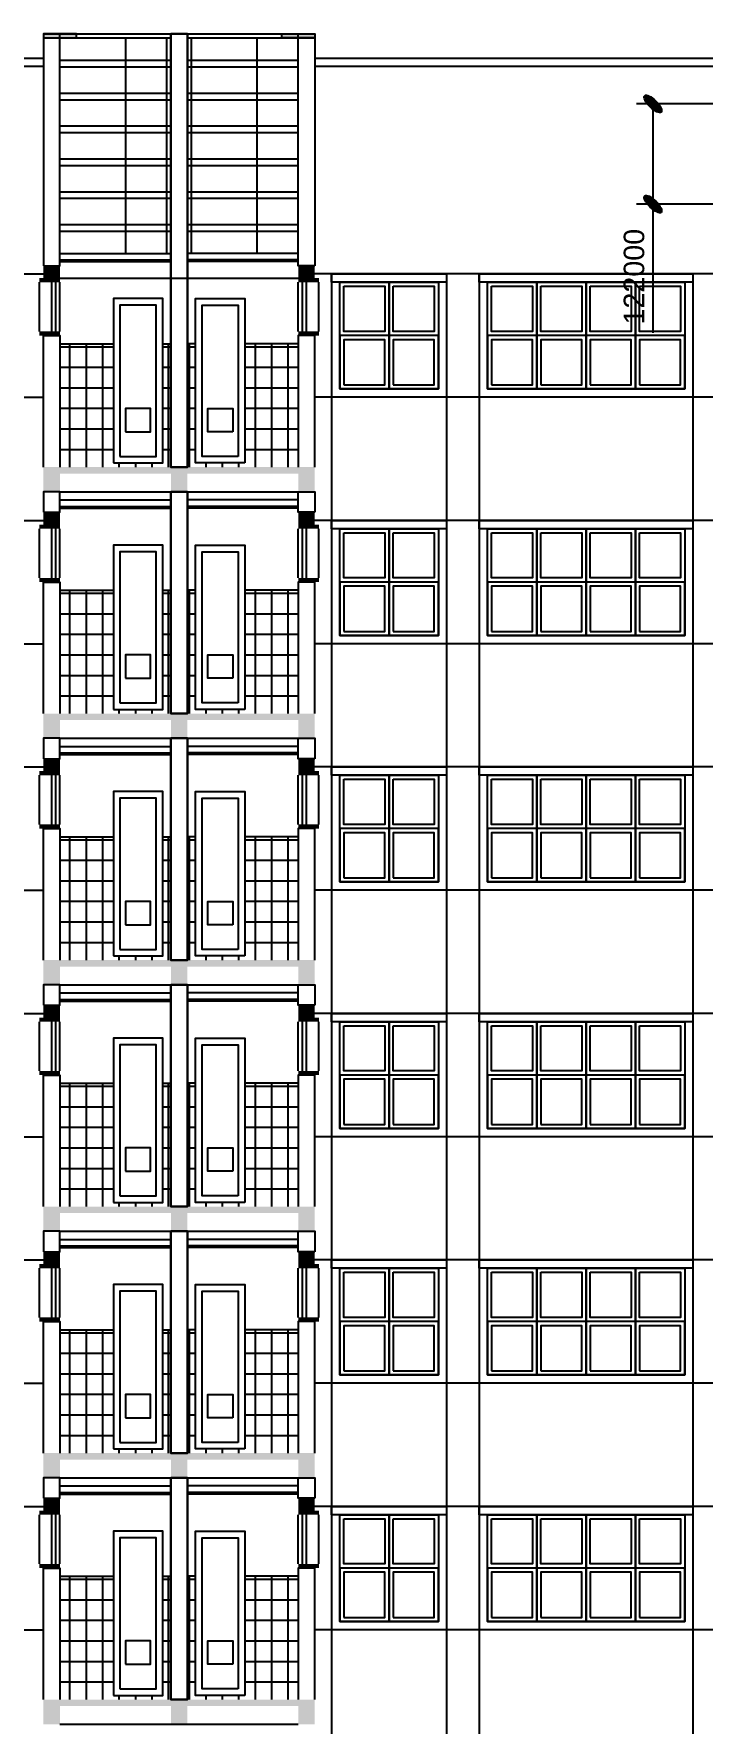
# Model space of a CAD drawing. Extents: x -110475 to -26375, y -22185 to 37215.
# Drawn here: x -62730 to -54588, y 5716 to 26289 of the extents above; entities that cross this region are included whole.
import ezdxf

# ---------------------------------------------------------------- set-up
doc = ezdxf.new("R2010")
doc.units = 0
doc.header["$LTSCALE"] = 800
doc.header["$MEASUREMENT"] = 0
doc.header["$PDMODE"] = 2
doc.layers.get('0').update_dxf_attribs({"linetype": 'CONTINUOUS'})
doc.layers.get('DEFPOINTS').update_dxf_attribs({"linetype": 'CONTINUOUS'})
for name, color, linetype in [('BAO', 3, 'CONTINUOUS'), ('CUA', 4, 'CONTINUOUS'), ('DIM', 6, 'CONTINUOUS'), ('HATCH', 6, 'CONTINUOUS'), ('mc1', 5, 'CONTINUOUS'), ('MDUNG', 3, 'CONTINUOUS'), ('TBI', 3, 'CONTINUOUS')]:
    doc.layers.add(name, color=color, linetype=linetype)
doc.styles.add('VNI-HELVE', font='VHELVEN.TTF')
doc.dimstyles.new('DIM100S', dxfattribs={"dimtxt": 250, "dimasz": 150, "dimexe": 200, "dimexo": 0, "dimgap": 100, "dimtad": 1, "dimdec": 0, "dimlfac": 100, "dimrnd": 50, "dimzin": 0, "dimdsep": 46, "dimtxsty": 'VNI-HELVE', "dimblk1": 'ARCHTICK', "dimblk2": 'ARCHTICK', "dimsah": 1, "dimcen": 0, "dimclrd": 6, "dimclre": 6, "dimclrt": 6, "dimadec": 0, "dimazin": 0, "dimtfac": 1, "dimtdec": 0, "dimtofl": 0, "dimtmove": 0, "dimatfit": 3, "dimldrblk": 'ARCHTICK', "dimfxl": 0, "dimtolj": 1, "dimtzin": 0, "dimarcsym": 0})

# ---------------------------------------------------------------- blocks, each defined once
blk = doc.blocks.new('fdwc')
at = {"layer": 'mc1', "color": 4, "linetype": 'ByBlock'}
for points in [[(-600, 0), (0, 0), (0, 2000), (-600, 2000)], [(-520, 80), (-80, 80), (-80, 1920), (-520, 1920)], [(-452, 380), (-148, 380), (-148, 663), (-452, 663)]]:
    blk.add_lwpolyline(points, close=True, dxfattribs=at)
blk = doc.blocks.new('_ArchTick')
h = blk.add_hatch(color=256)
edge = h.paths.add_edge_path()
edge.add_ellipse((0, 0), major_axis=(0.5, 0.5), ratio=0.348148, start_angle=0, end_angle=360)
blk.add_ellipse((0, 0), major_axis=(0.5, 0.5), ratio=0.348148)
blk = doc.blocks.new('*D32')
at = {"layer": 'DEFPOINTS', "color": 0, "linetype": 'Continuous'}
for p in [(-54263, 25436), (-55199, 24216), (-54263, 24216)]:
    blk.add_point(p, dxfattribs=at)
at = {"layer": 'DIM', "color": 6, "linetype": 'Continuous', "lineweight": -2}
for p, q in [((-54263, 25436), (-55399, 25436)), ((-55199, 25436), (-55199, 24216)), ((-54263, 24216), (-55399, 24216)), ((-55199, 24216), (-55199, 22651))]:
    blk.add_line(p, q, dxfattribs=at)
at = {"layer": 'DIM', "color": 6, "linetype": 'Continuous', "lineweight": -2, "xscale": 200, "yscale": 200, "zscale": 200}
for p, rotation in [((-55199, 25436), 90), ((-55199, 24216), 270)]:
    blk.add_blockref('_ArchTick', p, dxfattribs=dict(at, rotation=rotation))
at = {"layer": 'DIM', "color": 6, "linetype": 'Continuous', "insert": (-55428, 23333), "char_height": 250, "attachment_point": 5, "rotation": 90, "style": 'VNI-HELVE'}
blk.add_mtext('\\A1;122000', dxfattribs=at)

msp = doc.modelspace()

# ---------------------------------------------------------------- hatches: boundary and pattern name
at = {"layer": 'HATCH'}
h = msp.add_hatch(dxfattribs=at)
h.set_pattern_fill('_USER', color=6, scale=250, style=0, pattern_type=0)
h.set_pattern_definition([(0, (98709.05, 28230.74), (0, 250), [])])
h.paths.add_polyline_path([(-61762.808, 22516.307), (-62412.808, 22516.307), (-62412.808, 21016.307), (-61062.808, 21016.307), (-61062.808, 22516.307), (-61162.808, 22516.307), (-61162.808, 21066.307), (-61762.808, 21066.307)])
h = msp.add_hatch(dxfattribs=at)
h.set_pattern_fill('_USER', color=6, scale=200, angle=90, style=0, pattern_type=0)
h.set_pattern_definition([(90, (98709.05, 28230.74), (-200, 1e-14), [])])
h.paths.add_polyline_path([(-61762.808, 22516.307), (-62412.808, 22516.307), (-62412.808, 21016.307), (-61062.808, 21016.307), (-61062.808, 22516.307), (-61162.808, 22516.307), (-61162.808, 21066.307), (-61762.808, 21066.307)])
h = msp.add_hatch(dxfattribs=at)
h.set_pattern_fill('_USER', color=6, scale=250, style=0, pattern_type=0)
h.set_pattern_definition([(180, (-220634.67, 28230.74), (0, 250), [])])
h.paths.add_polyline_path([(-60162.808, 22516.307), (-59512.808, 22516.307), (-59512.808, 21016.307), (-60862.808, 21016.307), (-60862.808, 22516.307), (-60762.808, 22516.307), (-60762.808, 21066.307), (-60162.808, 21066.307)])
h = msp.add_hatch(dxfattribs=at)
h.set_pattern_fill('_USER', color=6, scale=200, angle=90, style=0, pattern_type=0)
h.set_pattern_definition([(90, (-220634.67, 28230.74), (200, 1e-14), [])])
h.paths.add_polyline_path([(-60162.808, 22516.307), (-59512.808, 22516.307), (-59512.808, 21016.307), (-60862.808, 21016.307), (-60862.808, 22516.307), (-60762.808, 22516.307), (-60762.808, 21066.307), (-60162.808, 21066.307)])
h = msp.add_hatch(dxfattribs=at)
h.set_pattern_fill('_USER', color=6, scale=250, style=0, pattern_type=0)
h.set_pattern_definition([(0, (98709.05, 25230.74), (0, 250), [])])
h.paths.add_polyline_path([(-61762.808, 19516.307), (-62412.808, 19516.307), (-62412.808, 18016.307), (-61062.808, 18016.307), (-61062.808, 19516.307), (-61162.808, 19516.307), (-61162.808, 18066.307), (-61762.808, 18066.307)])
h = msp.add_hatch(dxfattribs=at)
h.set_pattern_fill('_USER', color=6, scale=200, angle=90, style=0, pattern_type=0)
h.set_pattern_definition([(90, (98709.05, 25230.74), (-200, 1e-14), [])])
h.paths.add_polyline_path([(-61762.808, 19516.307), (-62412.808, 19516.307), (-62412.808, 18016.307), (-61062.808, 18016.307), (-61062.808, 19516.307), (-61162.808, 19516.307), (-61162.808, 18066.307), (-61762.808, 18066.307)])
h = msp.add_hatch(dxfattribs=at)
h.set_pattern_fill('_USER', color=6, scale=250, style=0, pattern_type=0)
h.set_pattern_definition([(180, (-220634.67, 25230.74), (0, 250), [])])
h.paths.add_polyline_path([(-60162.808, 19516.307), (-59512.808, 19516.307), (-59512.808, 18016.307), (-60862.808, 18016.307), (-60862.808, 19516.307), (-60762.808, 19516.307), (-60762.808, 18066.307), (-60162.808, 18066.307)])
h = msp.add_hatch(dxfattribs=at)
h.set_pattern_fill('_USER', color=6, scale=200, angle=90, style=0, pattern_type=0)
h.set_pattern_definition([(90, (-220634.67, 25230.74), (200, 1e-14), [])])
h.paths.add_polyline_path([(-60162.808, 19516.307), (-59512.808, 19516.307), (-59512.808, 18016.307), (-60862.808, 18016.307), (-60862.808, 19516.307), (-60762.808, 19516.307), (-60762.808, 18066.307), (-60162.808, 18066.307)])
h = msp.add_hatch(dxfattribs=at)
h.set_pattern_fill('_USER', color=6, scale=250, style=0, pattern_type=0)
h.set_pattern_definition([(0, (98709.05, 22230.74), (0, 250), [])])
h.paths.add_polyline_path([(-61762.808, 16516.307), (-62412.808, 16516.307), (-62412.808, 15016.307), (-61062.808, 15016.307), (-61062.808, 16516.307), (-61162.808, 16516.307), (-61162.808, 15066.307), (-61762.808, 15066.307)])
h = msp.add_hatch(dxfattribs=at)
h.set_pattern_fill('_USER', color=6, scale=200, angle=90, style=0, pattern_type=0)
h.set_pattern_definition([(90, (98709.05, 22230.74), (-200, 1e-14), [])])
h.paths.add_polyline_path([(-61762.808, 16516.307), (-62412.808, 16516.307), (-62412.808, 15016.307), (-61062.808, 15016.307), (-61062.808, 16516.307), (-61162.808, 16516.307), (-61162.808, 15066.307), (-61762.808, 15066.307)])
h = msp.add_hatch(dxfattribs=at)
h.set_pattern_fill('_USER', color=6, scale=250, style=0, pattern_type=0)
h.set_pattern_definition([(180, (-220634.67, 22230.74), (0, 250), [])])
h.paths.add_polyline_path([(-60162.808, 16516.307), (-59512.808, 16516.307), (-59512.808, 15016.307), (-60862.808, 15016.307), (-60862.808, 16516.307), (-60762.808, 16516.307), (-60762.808, 15066.307), (-60162.808, 15066.307)])
h = msp.add_hatch(dxfattribs=at)
h.set_pattern_fill('_USER', color=6, scale=200, angle=90, style=0, pattern_type=0)
h.set_pattern_definition([(90, (-220634.67, 22230.74), (200, 1e-14), [])])
h.paths.add_polyline_path([(-60162.808, 16516.307), (-59512.808, 16516.307), (-59512.808, 15016.307), (-60862.808, 15016.307), (-60862.808, 16516.307), (-60762.808, 16516.307), (-60762.808, 15066.307), (-60162.808, 15066.307)])
h = msp.add_hatch(dxfattribs=at)
h.set_pattern_fill('_USER', color=6, scale=200, angle=90, style=0, pattern_type=0)
h.set_pattern_definition([(90, (98709.05, 19230.74), (-200, 1e-14), [])])
h.paths.add_polyline_path([(-61762.808, 13516.307), (-62412.808, 13516.307), (-62412.808, 12016.307), (-61062.808, 12016.307), (-61062.808, 13516.307), (-61162.808, 13516.307), (-61162.808, 12066.307), (-61762.808, 12066.307)])
h = msp.add_hatch(dxfattribs=at)
h.set_pattern_fill('_USER', color=6, scale=250, style=0, pattern_type=0)
h.set_pattern_definition([(0, (98709.05, 19230.74), (0, 250), [])])
h.paths.add_polyline_path([(-61762.808, 13516.307), (-62412.808, 13516.307), (-62412.808, 12016.307), (-61062.808, 12016.307), (-61062.808, 13516.307), (-61162.808, 13516.307), (-61162.808, 12066.307), (-61762.808, 12066.307)])
h = msp.add_hatch(dxfattribs=at)
h.set_pattern_fill('_USER', color=6, scale=200, angle=90, style=0, pattern_type=0)
h.set_pattern_definition([(90, (-220634.67, 19230.74), (200, 1e-14), [])])
h.paths.add_polyline_path([(-60162.808, 13516.307), (-59512.808, 13516.307), (-59512.808, 12016.307), (-60862.808, 12016.307), (-60862.808, 13516.307), (-60762.808, 13516.307), (-60762.808, 12066.307), (-60162.808, 12066.307)])
h = msp.add_hatch(dxfattribs=at)
h.set_pattern_fill('_USER', color=6, scale=250, style=0, pattern_type=0)
h.set_pattern_definition([(180, (-220634.67, 19230.74), (0, 250), [])])
h.paths.add_polyline_path([(-60162.808, 13516.307), (-59512.808, 13516.307), (-59512.808, 12016.307), (-60862.808, 12016.307), (-60862.808, 13516.307), (-60762.808, 13516.307), (-60762.808, 12066.307), (-60162.808, 12066.307)])
h = msp.add_hatch(dxfattribs=at)
h.set_pattern_fill('_USER', color=6, scale=200, angle=90, style=0, pattern_type=0)
h.set_pattern_definition([(90, (98709.05, 16230.74), (-200, 1e-14), [])])
h.paths.add_polyline_path([(-61762.808, 10516.307), (-62412.808, 10516.307), (-62412.808, 9016.307), (-61062.808, 9016.307), (-61062.808, 10516.307), (-61162.808, 10516.307), (-61162.808, 9066.307), (-61762.808, 9066.307)])
h = msp.add_hatch(dxfattribs=at)
h.set_pattern_fill('_USER', color=6, scale=250, style=0, pattern_type=0)
h.set_pattern_definition([(0, (98709.05, 16230.74), (0, 250), [])])
h.paths.add_polyline_path([(-61762.808, 10516.307), (-62412.808, 10516.307), (-62412.808, 9016.307), (-61062.808, 9016.307), (-61062.808, 10516.307), (-61162.808, 10516.307), (-61162.808, 9066.307), (-61762.808, 9066.307)])
h = msp.add_hatch(dxfattribs=at)
h.set_pattern_fill('_USER', color=6, scale=200, angle=90, style=0, pattern_type=0)
h.set_pattern_definition([(90, (-220634.67, 16230.74), (200, 1e-14), [])])
h.paths.add_polyline_path([(-60162.808, 10516.307), (-59512.808, 10516.307), (-59512.808, 9016.307), (-60862.808, 9016.307), (-60862.808, 10516.307), (-60762.808, 10516.307), (-60762.808, 9066.307), (-60162.808, 9066.307)])
h = msp.add_hatch(dxfattribs=at)
h.set_pattern_fill('_USER', color=6, scale=250, style=0, pattern_type=0)
h.set_pattern_definition([(180, (-220634.67, 16230.74), (0, 250), [])])
h.paths.add_polyline_path([(-60162.808, 10516.307), (-59512.808, 10516.307), (-59512.808, 9016.307), (-60862.808, 9016.307), (-60862.808, 10516.307), (-60762.808, 10516.307), (-60762.808, 9066.307), (-60162.808, 9066.307)])
h = msp.add_hatch(dxfattribs=at)
h.set_pattern_fill('_USER', color=6, scale=200, angle=90, style=0, pattern_type=0)
h.set_pattern_definition([(90, (98709.05, 13230.74), (-200, 1e-14), [])])
h.paths.add_polyline_path([(-61762.808, 7516.307), (-62412.808, 7516.307), (-62412.808, 6016.307), (-61062.808, 6016.307), (-61062.808, 7516.307), (-61162.808, 7516.307), (-61162.808, 6066.307), (-61762.808, 6066.307)])
h = msp.add_hatch(dxfattribs=at)
h.set_pattern_fill('_USER', color=6, scale=250, style=0, pattern_type=0)
h.set_pattern_definition([(0, (98709.05, 13230.74), (0, 250), [])])
h.paths.add_polyline_path([(-61762.808, 7516.307), (-62412.808, 7516.307), (-62412.808, 6016.307), (-61062.808, 6016.307), (-61062.808, 7516.307), (-61162.808, 7516.307), (-61162.808, 6066.307), (-61762.808, 6066.307)])
h = msp.add_hatch(dxfattribs=at)
h.set_pattern_fill('_USER', color=6, scale=200, angle=90, style=0, pattern_type=0)
h.set_pattern_definition([(90, (-220634.67, 13230.74), (200, 1e-14), [])])
h.paths.add_polyline_path([(-60162.808, 7516.307), (-59512.808, 7516.307), (-59512.808, 6016.307), (-60862.808, 6016.307), (-60862.808, 7516.307), (-60762.808, 7516.307), (-60762.808, 6066.307), (-60162.808, 6066.307)])
h = msp.add_hatch(dxfattribs=at)
h.set_pattern_fill('_USER', color=6, scale=250, style=0, pattern_type=0)
h.set_pattern_definition([(180, (-220634.67, 13230.74), (0, 250), [])])
h.paths.add_polyline_path([(-60162.808, 7516.307), (-59512.808, 7516.307), (-59512.808, 6016.307), (-60862.808, 6016.307), (-60862.808, 7516.307), (-60762.808, 7516.307), (-60762.808, 6066.307), (-60162.808, 6066.307)])

# ---------------------------------------------------------------- linework, layer by layer
at = {"layer": 'BAO', "color": 3, "linetype": 'Continuous'}
for p, q in [((-62412.808, 23616.307), (-61062.808, 23616.307)), ((-59512.808, 23616.307), (-60862.808, 23616.307))]:
    msp.add_line(p, q, dxfattribs=at)
for points in [[(-62412.808, 23316.307), (-59512.808, 23316.307)], [(-62412.808, 20716.307), (-59512.808, 20716.307)], [(-62412.808, 17716.307), (-59512.808, 17716.307)], [(-62412.808, 14716.307), (-59512.808, 14716.307)], [(-62412.808, 11716.307), (-59512.808, 11716.307)], [(-62412.808, 8716.307), (-59512.808, 8716.307)], [(-62412.808, 5716.307), (-59512.808, 5716.307)]]:
    msp.add_lwpolyline(points, dxfattribs=at)
at = {"layer": 'CUA', "color": 4, "linetype": 'ByBlock'}
for p, q in [((-62412.808, 23536.307), (-61062.808, 23536.307)), ((-62412.808, 23516.307), (-61062.808, 23516.307)), ((-59512.808, 23536.307), (-60862.808, 23536.307)), ((-59512.808, 23516.307), (-60862.808, 23516.307)), ((-62662.808, 22666.307), (-62662.808, 23266.307)), ((-62512.808, 22666.307), (-62512.808, 23266.307)), ((-62462.808, 22666.307), (-62462.808, 23266.307)), ((-62412.808, 22666.307), (-62412.808, 23266.307)), ((-59512.808, 22666.307), (-59512.808, 23266.307)), ((-59462.808, 22666.307), (-59462.808, 23266.307)), ((-59412.808, 22666.307), (-59412.808, 23266.307)), ((-59262.808, 22666.307), (-59262.808, 23266.307)), ((-62412.808, 20616.307), (-61062.808, 20616.307)), ((-59512.808, 20616.307), (-60862.808, 20616.307)), ((-62412.808, 20536.307), (-61062.808, 20536.307)), ((-62412.808, 20516.307), (-61062.808, 20516.307)), ((-59512.808, 20536.307), (-60862.808, 20536.307)), ((-59512.808, 20516.307), (-60862.808, 20516.307)), ((-62662.808, 19666.307), (-62662.808, 20266.307)), ((-62512.808, 19666.307), (-62512.808, 20266.307)), ((-62462.808, 19666.307), (-62462.808, 20266.307)), ((-62412.808, 19666.307), (-62412.808, 20266.307)), ((-59512.808, 19666.307), (-59512.808, 20266.307)), ((-59462.808, 19666.307), (-59462.808, 20266.307)), ((-59412.808, 19666.307), (-59412.808, 20266.307)), ((-59262.808, 19666.307), (-59262.808, 20266.307)), ((-62412.808, 17616.307), (-61062.808, 17616.307)), ((-62412.808, 17536.307), (-61062.808, 17536.307)), ((-62412.808, 17516.307), (-61062.808, 17516.307)), ((-59512.808, 17616.307), (-60862.808, 17616.307)), ((-59512.808, 17536.307), (-60862.808, 17536.307)), ((-59512.808, 17516.307), (-60862.808, 17516.307)), ((-62662.808, 16666.307), (-62662.808, 17266.307)), ((-62512.808, 16666.307), (-62512.808, 17266.307)), ((-62462.808, 16666.307), (-62462.808, 17266.307)), ((-62412.808, 16666.307), (-62412.808, 17266.307)), ((-59512.808, 16666.307), (-59512.808, 17266.307)), ((-59462.808, 16666.307), (-59462.808, 17266.307)), ((-59412.808, 16666.307), (-59412.808, 17266.307)), ((-59262.808, 16666.307), (-59262.808, 17266.307)), ((-62412.808, 14616.307), (-61062.808, 14616.307)), ((-59512.808, 14616.307), (-60862.808, 14616.307)), ((-62412.808, 14536.307), (-61062.808, 14536.307)), ((-62412.808, 14516.307), (-61062.808, 14516.307)), ((-59512.808, 14536.307), (-60862.808, 14536.307)), ((-59512.808, 14516.307), (-60862.808, 14516.307)), ((-62662.808, 13666.307), (-62662.808, 14266.307)), ((-62512.808, 13666.307), (-62512.808, 14266.307)), ((-62462.808, 13666.307), (-62462.808, 14266.307)), ((-62412.808, 13666.307), (-62412.808, 14266.307)), ((-59512.808, 13666.307), (-59512.808, 14266.307)), ((-59462.808, 13666.307), (-59462.808, 14266.307)), ((-59412.808, 13666.307), (-59412.808, 14266.307)), ((-59262.808, 13666.307), (-59262.808, 14266.307)), ((-62412.808, 11616.307), (-61062.808, 11616.307)), ((-62412.808, 11536.307), (-61062.808, 11536.307)), ((-59512.808, 11616.307), (-60862.808, 11616.307)), ((-59512.808, 11536.307), (-60862.808, 11536.307)), ((-62412.808, 11516.307), (-61062.808, 11516.307)), ((-59512.808, 11516.307), (-60862.808, 11516.307)), ((-62662.808, 10666.307), (-62662.808, 11266.307)), ((-62512.808, 10666.307), (-62512.808, 11266.307)), ((-62462.808, 10666.307), (-62462.808, 11266.307)), ((-62412.808, 10666.307), (-62412.808, 11266.307)), ((-59512.808, 10666.307), (-59512.808, 11266.307)), ((-59462.808, 10666.307), (-59462.808, 11266.307)), ((-59412.808, 10666.307), (-59412.808, 11266.307)), ((-59262.808, 10666.307), (-59262.808, 11266.307)), ((-62412.808, 8616.307), (-61062.808, 8616.307)), ((-62412.808, 8536.307), (-61062.808, 8536.307)), ((-62412.808, 8516.307), (-61062.808, 8516.307)), ((-59512.808, 8616.307), (-60862.808, 8616.307)), ((-59512.808, 8536.307), (-60862.808, 8536.307)), ((-59512.808, 8516.307), (-60862.808, 8516.307)), ((-62662.808, 7666.307), (-62662.808, 8266.307)), ((-62512.808, 7666.307), (-62512.808, 8266.307)), ((-62462.808, 7666.307), (-62462.808, 8266.307)), ((-62412.808, 7666.307), (-62412.808, 8266.307)), ((-59512.808, 7666.307), (-59512.808, 8266.307)), ((-59462.808, 7666.307), (-59462.808, 8266.307)), ((-59412.808, 7666.307), (-59412.808, 8266.307)), ((-59262.808, 7666.307), (-59262.808, 8266.307))]:
    msp.add_line(p, q, dxfattribs=at)
at = {"layer": 'CUA', "color": 4}
for points in [[(-59109.002, 23366.307), (-57709.002, 23366.307), (-57709.002, 23266.307), (-59109.002, 23266.307)], [(-59009.002, 23266.307), (-58409.002, 23266.307), (-58409.002, 22616.307), (-59009.002, 22616.307)], [(-58409.002, 23266.307), (-57809.002, 23266.307), (-57809.002, 22616.307), (-58409.002, 22616.307)], [(-57312.808, 23366.307), (-54712.808, 23366.307), (-54712.808, 23266.307), (-57312.808, 23266.307)], [(-54812.808, 21966.307), (-57212.808, 21966.307), (-57212.808, 23266.307), (-54812.808, 23266.307)], [(-57212.808, 23266.307), (-56612.808, 23266.307), (-56612.808, 22616.307), (-57212.808, 22616.307)], [(-56612.808, 23266.307), (-56012.808, 23266.307), (-56012.808, 22616.307), (-56612.808, 22616.307)], [(-56012.808, 23266.307), (-55412.808, 23266.307), (-55412.808, 22616.307), (-56012.808, 22616.307)], [(-55412.808, 23266.307), (-54812.808, 23266.307), (-54812.808, 22616.307), (-55412.808, 22616.307)], [(-58959.002, 23216.307), (-58459.002, 23216.307), (-58459.002, 22666.307), (-58959.002, 22666.307)], [(-58359.002, 23216.307), (-57859.002, 23216.307), (-57859.002, 22666.307), (-58359.002, 22666.307)], [(-57162.808, 23216.307), (-56662.808, 23216.307), (-56662.808, 22666.307), (-57162.808, 22666.307)], [(-56562.808, 23216.307), (-56062.808, 23216.307), (-56062.808, 22666.307), (-56562.808, 22666.307)], [(-55962.808, 23216.307), (-55462.808, 23216.307), (-55462.808, 22666.307), (-55962.808, 22666.307)], [(-55362.808, 23216.307), (-54862.808, 23216.307), (-54862.808, 22666.307), (-55362.808, 22666.307)], [(-59009.002, 21966.307), (-58409.002, 21966.307), (-58409.002, 22616.307), (-59009.002, 22616.307)], [(-58959.002, 22016.307), (-58459.002, 22016.307), (-58459.002, 22566.307), (-58959.002, 22566.307)], [(-58409.002, 21966.307), (-57809.002, 21966.307), (-57809.002, 22616.307), (-58409.002, 22616.307)], [(-58359.002, 22016.307), (-57859.002, 22016.307), (-57859.002, 22566.307), (-58359.002, 22566.307)], [(-57212.808, 21966.307), (-56612.808, 21966.307), (-56612.808, 22616.307), (-57212.808, 22616.307)], [(-57162.808, 22016.307), (-56662.808, 22016.307), (-56662.808, 22566.307), (-57162.808, 22566.307)], [(-56612.808, 21966.307), (-56012.808, 21966.307), (-56012.808, 22616.307), (-56612.808, 22616.307)], [(-56562.808, 22016.307), (-56062.808, 22016.307), (-56062.808, 22566.307), (-56562.808, 22566.307)], [(-56012.808, 21966.307), (-55412.808, 21966.307), (-55412.808, 22616.307), (-56012.808, 22616.307)], [(-55962.808, 22016.307), (-55462.808, 22016.307), (-55462.808, 22566.307), (-55962.808, 22566.307)], [(-55412.808, 21966.307), (-54812.808, 21966.307), (-54812.808, 22616.307), (-55412.808, 22616.307)], [(-55362.808, 22016.307), (-54862.808, 22016.307), (-54862.808, 22566.307), (-55362.808, 22566.307)], [(-59109.002, 20366.307), (-57709.002, 20366.307), (-57709.002, 20266.307), (-59109.002, 20266.307)], [(-59009.002, 20266.307), (-58409.002, 20266.307), (-58409.002, 19616.307), (-59009.002, 19616.307)], [(-58959.002, 20216.307), (-58459.002, 20216.307), (-58459.002, 19666.307), (-58959.002, 19666.307)], [(-58409.002, 20266.307), (-57809.002, 20266.307), (-57809.002, 19616.307), (-58409.002, 19616.307)], [(-58359.002, 20216.307), (-57859.002, 20216.307), (-57859.002, 19666.307), (-58359.002, 19666.307)], [(-57312.808, 20366.307), (-54712.808, 20366.307), (-54712.808, 20266.307), (-57312.808, 20266.307)], [(-54812.808, 18966.307), (-57212.808, 18966.307), (-57212.808, 20266.307), (-54812.808, 20266.307)], [(-57212.808, 20266.307), (-56612.808, 20266.307), (-56612.808, 19616.307), (-57212.808, 19616.307)], [(-57162.808, 20216.307), (-56662.808, 20216.307), (-56662.808, 19666.307), (-57162.808, 19666.307)], [(-56612.808, 20266.307), (-56012.808, 20266.307), (-56012.808, 19616.307), (-56612.808, 19616.307)], [(-56562.808, 20216.307), (-56062.808, 20216.307), (-56062.808, 19666.307), (-56562.808, 19666.307)], [(-56012.808, 20266.307), (-55412.808, 20266.307), (-55412.808, 19616.307), (-56012.808, 19616.307)], [(-55962.808, 20216.307), (-55462.808, 20216.307), (-55462.808, 19666.307), (-55962.808, 19666.307)], [(-55412.808, 20266.307), (-54812.808, 20266.307), (-54812.808, 19616.307), (-55412.808, 19616.307)], [(-55362.808, 20216.307), (-54862.808, 20216.307), (-54862.808, 19666.307), (-55362.808, 19666.307)], [(-59009.002, 18966.307), (-58409.002, 18966.307), (-58409.002, 19616.307), (-59009.002, 19616.307)], [(-58959.002, 19016.307), (-58459.002, 19016.307), (-58459.002, 19566.307), (-58959.002, 19566.307)], [(-58409.002, 18966.307), (-57809.002, 18966.307), (-57809.002, 19616.307), (-58409.002, 19616.307)], [(-58359.002, 19016.307), (-57859.002, 19016.307), (-57859.002, 19566.307), (-58359.002, 19566.307)], [(-57212.808, 18966.307), (-56612.808, 18966.307), (-56612.808, 19616.307), (-57212.808, 19616.307)], [(-57162.808, 19016.307), (-56662.808, 19016.307), (-56662.808, 19566.307), (-57162.808, 19566.307)], [(-56612.808, 18966.307), (-56012.808, 18966.307), (-56012.808, 19616.307), (-56612.808, 19616.307)], [(-56562.808, 19016.307), (-56062.808, 19016.307), (-56062.808, 19566.307), (-56562.808, 19566.307)], [(-56012.808, 18966.307), (-55412.808, 18966.307), (-55412.808, 19616.307), (-56012.808, 19616.307)], [(-55962.808, 19016.307), (-55462.808, 19016.307), (-55462.808, 19566.307), (-55962.808, 19566.307)], [(-55412.808, 18966.307), (-54812.808, 18966.307), (-54812.808, 19616.307), (-55412.808, 19616.307)], [(-55362.808, 19016.307), (-54862.808, 19016.307), (-54862.808, 19566.307), (-55362.808, 19566.307)], [(-59109.002, 17366.307), (-57709.002, 17366.307), (-57709.002, 17266.307), (-59109.002, 17266.307)], [(-57312.808, 17366.307), (-54712.808, 17366.307), (-54712.808, 17266.307), (-57312.808, 17266.307)], [(-59009.002, 17266.307), (-58409.002, 17266.307), (-58409.002, 16616.307), (-59009.002, 16616.307)], [(-58959.002, 17216.307), (-58459.002, 17216.307), (-58459.002, 16666.307), (-58959.002, 16666.307)], [(-58409.002, 17266.307), (-57809.002, 17266.307), (-57809.002, 16616.307), (-58409.002, 16616.307)], [(-58359.002, 17216.307), (-57859.002, 17216.307), (-57859.002, 16666.307), (-58359.002, 16666.307)], [(-54812.808, 15966.307), (-57212.808, 15966.307), (-57212.808, 17266.307), (-54812.808, 17266.307)], [(-57212.808, 17266.307), (-56612.808, 17266.307), (-56612.808, 16616.307), (-57212.808, 16616.307)], [(-57162.808, 17216.307), (-56662.808, 17216.307), (-56662.808, 16666.307), (-57162.808, 16666.307)], [(-56612.808, 17266.307), (-56012.808, 17266.307), (-56012.808, 16616.307), (-56612.808, 16616.307)], [(-56562.808, 17216.307), (-56062.808, 17216.307), (-56062.808, 16666.307), (-56562.808, 16666.307)], [(-56012.808, 17266.307), (-55412.808, 17266.307), (-55412.808, 16616.307), (-56012.808, 16616.307)], [(-55962.808, 17216.307), (-55462.808, 17216.307), (-55462.808, 16666.307), (-55962.808, 16666.307)], [(-55412.808, 17266.307), (-54812.808, 17266.307), (-54812.808, 16616.307), (-55412.808, 16616.307)], [(-55362.808, 17216.307), (-54862.808, 17216.307), (-54862.808, 16666.307), (-55362.808, 16666.307)], [(-59009.002, 15966.307), (-58409.002, 15966.307), (-58409.002, 16616.307), (-59009.002, 16616.307)], [(-58959.002, 16016.307), (-58459.002, 16016.307), (-58459.002, 16566.307), (-58959.002, 16566.307)], [(-58409.002, 15966.307), (-57809.002, 15966.307), (-57809.002, 16616.307), (-58409.002, 16616.307)], [(-58359.002, 16016.307), (-57859.002, 16016.307), (-57859.002, 16566.307), (-58359.002, 16566.307)], [(-57212.808, 15966.307), (-56612.808, 15966.307), (-56612.808, 16616.307), (-57212.808, 16616.307)], [(-57162.808, 16016.307), (-56662.808, 16016.307), (-56662.808, 16566.307), (-57162.808, 16566.307)], [(-56612.808, 15966.307), (-56012.808, 15966.307), (-56012.808, 16616.307), (-56612.808, 16616.307)], [(-56562.808, 16016.307), (-56062.808, 16016.307), (-56062.808, 16566.307), (-56562.808, 16566.307)], [(-56012.808, 15966.307), (-55412.808, 15966.307), (-55412.808, 16616.307), (-56012.808, 16616.307)], [(-55962.808, 16016.307), (-55462.808, 16016.307), (-55462.808, 16566.307), (-55962.808, 16566.307)], [(-55412.808, 15966.307), (-54812.808, 15966.307), (-54812.808, 16616.307), (-55412.808, 16616.307)], [(-55362.808, 16016.307), (-54862.808, 16016.307), (-54862.808, 16566.307), (-55362.808, 16566.307)], [(-59109.002, 14366.307), (-57709.002, 14366.307), (-57709.002, 14266.307), (-59109.002, 14266.307)], [(-59009.002, 14266.307), (-58409.002, 14266.307), (-58409.002, 13616.307), (-59009.002, 13616.307)], [(-58959.002, 14216.307), (-58459.002, 14216.307), (-58459.002, 13666.307), (-58959.002, 13666.307)], [(-58409.002, 14266.307), (-57809.002, 14266.307), (-57809.002, 13616.307), (-58409.002, 13616.307)], [(-58359.002, 14216.307), (-57859.002, 14216.307), (-57859.002, 13666.307), (-58359.002, 13666.307)], [(-57312.808, 14366.307), (-54712.808, 14366.307), (-54712.808, 14266.307), (-57312.808, 14266.307)], [(-54812.808, 12966.307), (-57212.808, 12966.307), (-57212.808, 14266.307), (-54812.808, 14266.307)], [(-57212.808, 14266.307), (-56612.808, 14266.307), (-56612.808, 13616.307), (-57212.808, 13616.307)], [(-57162.808, 14216.307), (-56662.808, 14216.307), (-56662.808, 13666.307), (-57162.808, 13666.307)], [(-56612.808, 14266.307), (-56012.808, 14266.307), (-56012.808, 13616.307), (-56612.808, 13616.307)], [(-56562.808, 14216.307), (-56062.808, 14216.307), (-56062.808, 13666.307), (-56562.808, 13666.307)], [(-56012.808, 14266.307), (-55412.808, 14266.307), (-55412.808, 13616.307), (-56012.808, 13616.307)], [(-55962.808, 14216.307), (-55462.808, 14216.307), (-55462.808, 13666.307), (-55962.808, 13666.307)], [(-55412.808, 14266.307), (-54812.808, 14266.307), (-54812.808, 13616.307), (-55412.808, 13616.307)], [(-55362.808, 14216.307), (-54862.808, 14216.307), (-54862.808, 13666.307), (-55362.808, 13666.307)], [(-59009.002, 12966.307), (-58409.002, 12966.307), (-58409.002, 13616.307), (-59009.002, 13616.307)], [(-58409.002, 12966.307), (-57809.002, 12966.307), (-57809.002, 13616.307), (-58409.002, 13616.307)], [(-57212.808, 12966.307), (-56612.808, 12966.307), (-56612.808, 13616.307), (-57212.808, 13616.307)], [(-56612.808, 12966.307), (-56012.808, 12966.307), (-56012.808, 13616.307), (-56612.808, 13616.307)], [(-56012.808, 12966.307), (-55412.808, 12966.307), (-55412.808, 13616.307), (-56012.808, 13616.307)], [(-55412.808, 12966.307), (-54812.808, 12966.307), (-54812.808, 13616.307), (-55412.808, 13616.307)], [(-58959.002, 13016.307), (-58459.002, 13016.307), (-58459.002, 13566.307), (-58959.002, 13566.307)], [(-58359.002, 13016.307), (-57859.002, 13016.307), (-57859.002, 13566.307), (-58359.002, 13566.307)], [(-57162.808, 13016.307), (-56662.808, 13016.307), (-56662.808, 13566.307), (-57162.808, 13566.307)], [(-56562.808, 13016.307), (-56062.808, 13016.307), (-56062.808, 13566.307), (-56562.808, 13566.307)], [(-55962.808, 13016.307), (-55462.808, 13016.307), (-55462.808, 13566.307), (-55962.808, 13566.307)], [(-55362.808, 13016.307), (-54862.808, 13016.307), (-54862.808, 13566.307), (-55362.808, 13566.307)], [(-59109.002, 11366.307), (-57709.002, 11366.307), (-57709.002, 11266.307), (-59109.002, 11266.307)], [(-57312.808, 11366.307), (-54712.808, 11366.307), (-54712.808, 11266.307), (-57312.808, 11266.307)], [(-59009.002, 11266.307), (-58409.002, 11266.307), (-58409.002, 10616.307), (-59009.002, 10616.307)], [(-58959.002, 11216.307), (-58459.002, 11216.307), (-58459.002, 10666.307), (-58959.002, 10666.307)], [(-58409.002, 11266.307), (-57809.002, 11266.307), (-57809.002, 10616.307), (-58409.002, 10616.307)], [(-58359.002, 11216.307), (-57859.002, 11216.307), (-57859.002, 10666.307), (-58359.002, 10666.307)], [(-54812.808, 9966.307), (-57212.808, 9966.307), (-57212.808, 11266.307), (-54812.808, 11266.307)], [(-57212.808, 11266.307), (-56612.808, 11266.307), (-56612.808, 10616.307), (-57212.808, 10616.307)], [(-57162.808, 11216.307), (-56662.808, 11216.307), (-56662.808, 10666.307), (-57162.808, 10666.307)], [(-56612.808, 11266.307), (-56012.808, 11266.307), (-56012.808, 10616.307), (-56612.808, 10616.307)], [(-56562.808, 11216.307), (-56062.808, 11216.307), (-56062.808, 10666.307), (-56562.808, 10666.307)], [(-56012.808, 11266.307), (-55412.808, 11266.307), (-55412.808, 10616.307), (-56012.808, 10616.307)], [(-55962.808, 11216.307), (-55462.808, 11216.307), (-55462.808, 10666.307), (-55962.808, 10666.307)], [(-55412.808, 11266.307), (-54812.808, 11266.307), (-54812.808, 10616.307), (-55412.808, 10616.307)], [(-55362.808, 11216.307), (-54862.808, 11216.307), (-54862.808, 10666.307), (-55362.808, 10666.307)], [(-59009.002, 9966.307), (-58409.002, 9966.307), (-58409.002, 10616.307), (-59009.002, 10616.307)], [(-58959.002, 10016.307), (-58459.002, 10016.307), (-58459.002, 10566.307), (-58959.002, 10566.307)], [(-58409.002, 9966.307), (-57809.002, 9966.307), (-57809.002, 10616.307), (-58409.002, 10616.307)], [(-58359.002, 10016.307), (-57859.002, 10016.307), (-57859.002, 10566.307), (-58359.002, 10566.307)], [(-57212.808, 9966.307), (-56612.808, 9966.307), (-56612.808, 10616.307), (-57212.808, 10616.307)], [(-57162.808, 10016.307), (-56662.808, 10016.307), (-56662.808, 10566.307), (-57162.808, 10566.307)], [(-56612.808, 9966.307), (-56012.808, 9966.307), (-56012.808, 10616.307), (-56612.808, 10616.307)], [(-56562.808, 10016.307), (-56062.808, 10016.307), (-56062.808, 10566.307), (-56562.808, 10566.307)], [(-56012.808, 9966.307), (-55412.808, 9966.307), (-55412.808, 10616.307), (-56012.808, 10616.307)], [(-55962.808, 10016.307), (-55462.808, 10016.307), (-55462.808, 10566.307), (-55962.808, 10566.307)], [(-55412.808, 9966.307), (-54812.808, 9966.307), (-54812.808, 10616.307), (-55412.808, 10616.307)], [(-55362.808, 10016.307), (-54862.808, 10016.307), (-54862.808, 10566.307), (-55362.808, 10566.307)], [(-59109.002, 8366.307), (-57709.002, 8366.307), (-57709.002, 8266.307), (-59109.002, 8266.307)], [(-59009.002, 8266.307), (-58409.002, 8266.307), (-58409.002, 7616.307), (-59009.002, 7616.307)], [(-58409.002, 8266.307), (-57809.002, 8266.307), (-57809.002, 7616.307), (-58409.002, 7616.307)], [(-57312.808, 8366.307), (-54712.808, 8366.307), (-54712.808, 8266.307), (-57312.808, 8266.307)], [(-54812.808, 6966.307), (-57212.808, 6966.307), (-57212.808, 8266.307), (-54812.808, 8266.307)], [(-57212.808, 8266.307), (-56612.808, 8266.307), (-56612.808, 7616.307), (-57212.808, 7616.307)], [(-56612.808, 8266.307), (-56012.808, 8266.307), (-56012.808, 7616.307), (-56612.808, 7616.307)], [(-56012.808, 8266.307), (-55412.808, 8266.307), (-55412.808, 7616.307), (-56012.808, 7616.307)], [(-55412.808, 8266.307), (-54812.808, 8266.307), (-54812.808, 7616.307), (-55412.808, 7616.307)], [(-58959.002, 8216.307), (-58459.002, 8216.307), (-58459.002, 7666.307), (-58959.002, 7666.307)], [(-58359.002, 8216.307), (-57859.002, 8216.307), (-57859.002, 7666.307), (-58359.002, 7666.307)], [(-57162.808, 8216.307), (-56662.808, 8216.307), (-56662.808, 7666.307), (-57162.808, 7666.307)], [(-56562.808, 8216.307), (-56062.808, 8216.307), (-56062.808, 7666.307), (-56562.808, 7666.307)], [(-55962.808, 8216.307), (-55462.808, 8216.307), (-55462.808, 7666.307), (-55962.808, 7666.307)], [(-55362.808, 8216.307), (-54862.808, 8216.307), (-54862.808, 7666.307), (-55362.808, 7666.307)], [(-59009.002, 6966.307), (-58409.002, 6966.307), (-58409.002, 7616.307), (-59009.002, 7616.307)], [(-58409.002, 6966.307), (-57809.002, 6966.307), (-57809.002, 7616.307), (-58409.002, 7616.307)], [(-57212.808, 6966.307), (-56612.808, 6966.307), (-56612.808, 7616.307), (-57212.808, 7616.307)], [(-56612.808, 6966.307), (-56012.808, 6966.307), (-56012.808, 7616.307), (-56612.808, 7616.307)], [(-56012.808, 6966.307), (-55412.808, 6966.307), (-55412.808, 7616.307), (-56012.808, 7616.307)], [(-55412.808, 6966.307), (-54812.808, 6966.307), (-54812.808, 7616.307), (-55412.808, 7616.307)], [(-58959.002, 7016.307), (-58459.002, 7016.307), (-58459.002, 7566.307), (-58959.002, 7566.307)], [(-58359.002, 7016.307), (-57859.002, 7016.307), (-57859.002, 7566.307), (-58359.002, 7566.307)], [(-57162.808, 7016.307), (-56662.808, 7016.307), (-56662.808, 7566.307), (-57162.808, 7566.307)], [(-56562.808, 7016.307), (-56062.808, 7016.307), (-56062.808, 7566.307), (-56562.808, 7566.307)], [(-55962.808, 7016.307), (-55462.808, 7016.307), (-55462.808, 7566.307), (-55962.808, 7566.307)], [(-55362.808, 7016.307), (-54862.808, 7016.307), (-54862.808, 7566.307), (-55362.808, 7566.307)]]:
    msp.add_lwpolyline(points, close=True, dxfattribs=at)
at = {"layer": 'CUA', "color": 4, "linetype": 'ByBlock'}
for points in [[(-57809.002, 21966.307), (-59009.002, 21966.307), (-59009.002, 23266.307), (-57809.002, 23266.307)], [(-57809.002, 18966.307), (-59009.002, 18966.307), (-59009.002, 20266.307), (-57809.002, 20266.307)], [(-57809.002, 15966.307), (-59009.002, 15966.307), (-59009.002, 17266.307), (-57809.002, 17266.307)], [(-57809.002, 12966.307), (-59009.002, 12966.307), (-59009.002, 14266.307), (-57809.002, 14266.307)], [(-57809.002, 9966.307), (-59009.002, 9966.307), (-59009.002, 11266.307), (-57809.002, 11266.307)], [(-57809.002, 6966.307), (-59009.002, 6966.307), (-59009.002, 8266.307), (-57809.002, 8266.307)]]:
    msp.add_lwpolyline(points, close=True, dxfattribs=at)
at = {"layer": 'HATCH', "color": 6}
for p, q in [((-62412.808, 22516.307), (-61762.808, 22516.307)), ((-61162.808, 22516.307), (-61062.808, 22516.307)), ((-60762.808, 22516.307), (-60862.808, 22516.307)), ((-59512.808, 22516.307), (-60162.808, 22516.307)), ((-62412.808, 19516.307), (-61762.808, 19516.307)), ((-61162.808, 19516.307), (-61062.808, 19516.307)), ((-60762.808, 19516.307), (-60862.808, 19516.307)), ((-59512.808, 19516.307), (-60162.808, 19516.307)), ((-62412.808, 16516.307), (-61762.808, 16516.307)), ((-61162.808, 16516.307), (-61062.808, 16516.307)), ((-60762.808, 16516.307), (-60862.808, 16516.307)), ((-59512.808, 16516.307), (-60162.808, 16516.307)), ((-62412.808, 13516.307), (-61762.808, 13516.307)), ((-61162.808, 13516.307), (-61062.808, 13516.307)), ((-60762.808, 13516.307), (-60862.808, 13516.307)), ((-59512.808, 13516.307), (-60162.808, 13516.307)), ((-62412.808, 10516.307), (-61762.808, 10516.307)), ((-61162.808, 10516.307), (-61062.808, 10516.307)), ((-60762.808, 10516.307), (-60862.808, 10516.307)), ((-59512.808, 10516.307), (-60162.808, 10516.307)), ((-62412.808, 7516.307), (-61762.808, 7516.307)), ((-61162.808, 7516.307), (-61062.808, 7516.307)), ((-60762.808, 7516.307), (-60862.808, 7516.307)), ((-59512.808, 7516.307), (-60162.808, 7516.307))]:
    msp.add_line(p, q, dxfattribs=at)
at = {"layer": 'mc1', "color": 5, "linetype": 'ByBlock'}
for points in [[(-62612.808, 23466.307), (-62412.808, 23466.307), (-62612.808, 23266.307), (-62412.808, 23266.307)], [(-59312.808, 23466.307), (-59512.808, 23466.307), (-59312.808, 23266.307), (-59512.808, 23266.307)], [(-62612.808, 21016.307), (-62412.808, 21016.307), (-62612.808, 20716.307), (-62412.808, 20716.307)], [(-62412.808, 21016.307), (-61062.808, 21016.307), (-62412.808, 20936.307), (-61062.808, 20936.307)], [(-61062.808, 21016.307), (-60862.808, 21016.307), (-61062.808, 20716.307), (-60862.808, 20716.307)], [(-60862.808, 21016.307), (-61062.808, 21016.307), (-60862.808, 20716.307), (-61062.808, 20716.307)], [(-59512.808, 21016.307), (-60862.808, 21016.307), (-59512.808, 20936.307), (-60862.808, 20936.307)], [(-59312.808, 21016.307), (-59512.808, 21016.307), (-59312.808, 20716.307), (-59512.808, 20716.307)], [(-62612.808, 20466.307), (-62412.808, 20466.307), (-62612.808, 20266.307), (-62412.808, 20266.307)], [(-59312.808, 20466.307), (-59512.808, 20466.307), (-59312.808, 20266.307), (-59512.808, 20266.307)], [(-62612.808, 18016.307), (-62412.808, 18016.307), (-62612.808, 17716.307), (-62412.808, 17716.307)], [(-62612.808, 18016.307), (-62412.808, 18016.307), (-62612.808, 17716.307), (-62412.808, 17716.307)], [(-62412.808, 18016.307), (-61062.808, 18016.307), (-62412.808, 17936.307), (-61062.808, 17936.307)], [(-61062.808, 18016.307), (-60862.808, 18016.307), (-61062.808, 17716.307), (-60862.808, 17716.307)], [(-60862.808, 18016.307), (-61062.808, 18016.307), (-60862.808, 17716.307), (-61062.808, 17716.307)], [(-60862.808, 18016.307), (-61062.808, 18016.307), (-60862.808, 17716.307), (-61062.808, 17716.307)], [(-61062.808, 18016.307), (-60862.808, 18016.307), (-61062.808, 17716.307), (-60862.808, 17716.307)], [(-59512.808, 18016.307), (-60862.808, 18016.307), (-59512.808, 17936.307), (-60862.808, 17936.307)], [(-59312.808, 18016.307), (-59512.808, 18016.307), (-59312.808, 17716.307), (-59512.808, 17716.307)], [(-59312.808, 18016.307), (-59512.808, 18016.307), (-59312.808, 17716.307), (-59512.808, 17716.307)], [(-62612.808, 17466.307), (-62412.808, 17466.307), (-62612.808, 17266.307), (-62412.808, 17266.307)], [(-59312.808, 17466.307), (-59512.808, 17466.307), (-59312.808, 17266.307), (-59512.808, 17266.307)], [(-62612.808, 15016.307), (-62412.808, 15016.307), (-62612.808, 14716.307), (-62412.808, 14716.307)], [(-62612.808, 15016.307), (-62412.808, 15016.307), (-62612.808, 14716.307), (-62412.808, 14716.307)], [(-62412.808, 15016.307), (-61062.808, 15016.307), (-62412.808, 14936.307), (-61062.808, 14936.307)], [(-61062.808, 15016.307), (-60862.808, 15016.307), (-61062.808, 14716.307), (-60862.808, 14716.307)], [(-60862.808, 15016.307), (-61062.808, 15016.307), (-60862.808, 14716.307), (-61062.808, 14716.307)], [(-60862.808, 15016.307), (-61062.808, 15016.307), (-60862.808, 14716.307), (-61062.808, 14716.307)], [(-61062.808, 15016.307), (-60862.808, 15016.307), (-61062.808, 14716.307), (-60862.808, 14716.307)], [(-59512.808, 15016.307), (-60862.808, 15016.307), (-59512.808, 14936.307), (-60862.808, 14936.307)], [(-59312.808, 15016.307), (-59512.808, 15016.307), (-59312.808, 14716.307), (-59512.808, 14716.307)], [(-59312.808, 15016.307), (-59512.808, 15016.307), (-59312.808, 14716.307), (-59512.808, 14716.307)], [(-62612.808, 14466.307), (-62412.808, 14466.307), (-62612.808, 14266.307), (-62412.808, 14266.307)], [(-59312.808, 14466.307), (-59512.808, 14466.307), (-59312.808, 14266.307), (-59512.808, 14266.307)], [(-62662.808, 14316.307), (-62662.808, 14266.307), (-62412.808, 14316.307), (-62412.808, 14266.307)], [(-59262.808, 14316.307), (-59262.808, 14266.307), (-59512.808, 14316.307), (-59512.808, 14266.307)], [(-62612.808, 12016.307), (-62412.808, 12016.307), (-62612.808, 11716.307), (-62412.808, 11716.307)], [(-62412.808, 12016.307), (-61062.808, 12016.307), (-62412.808, 11936.307), (-61062.808, 11936.307)], [(-61062.808, 12016.307), (-60862.808, 12016.307), (-61062.808, 11716.307), (-60862.808, 11716.307)], [(-60862.808, 12016.307), (-61062.808, 12016.307), (-60862.808, 11716.307), (-61062.808, 11716.307)], [(-59512.808, 12016.307), (-60862.808, 12016.307), (-59512.808, 11936.307), (-60862.808, 11936.307)], [(-59312.808, 12016.307), (-59512.808, 12016.307), (-59312.808, 11716.307), (-59512.808, 11716.307)], [(-62612.808, 11466.307), (-62412.808, 11466.307), (-62612.808, 11266.307), (-62412.808, 11266.307)], [(-59312.808, 11466.307), (-59512.808, 11466.307), (-59312.808, 11266.307), (-59512.808, 11266.307)], [(-62612.808, 9016.307), (-62412.808, 9016.307), (-62612.808, 8716.307), (-62412.808, 8716.307)], [(-62412.808, 9016.307), (-61062.808, 9016.307), (-62412.808, 8936.307), (-61062.808, 8936.307)], [(-61062.808, 9016.307), (-60862.808, 9016.307), (-61062.808, 8716.307), (-60862.808, 8716.307)], [(-60862.808, 9016.307), (-61062.808, 9016.307), (-60862.808, 8716.307), (-61062.808, 8716.307)], [(-59512.808, 9016.307), (-60862.808, 9016.307), (-59512.808, 8936.307), (-60862.808, 8936.307)], [(-59312.808, 9016.307), (-59512.808, 9016.307), (-59312.808, 8716.307), (-59512.808, 8716.307)], [(-62612.808, 8466.307), (-62412.808, 8466.307), (-62612.808, 8266.307), (-62412.808, 8266.307)], [(-59312.808, 8466.307), (-59512.808, 8466.307), (-59312.808, 8266.307), (-59512.808, 8266.307)], [(-62612.808, 6016.307), (-62412.808, 6016.307), (-62612.808, 5716.307), (-62412.808, 5716.307)], [(-62412.808, 6016.307), (-61062.808, 6016.307), (-62412.808, 5936.307), (-61062.808, 5936.307)], [(-61062.808, 6016.307), (-60862.808, 6016.307), (-61062.808, 5716.307), (-60862.808, 5716.307)], [(-60862.808, 6016.307), (-61062.808, 6016.307), (-60862.808, 5716.307), (-61062.808, 5716.307)], [(-59512.808, 6016.307), (-60862.808, 6016.307), (-59512.808, 5936.307), (-60862.808, 5936.307)], [(-59312.808, 6016.307), (-59512.808, 6016.307), (-59312.808, 5716.307), (-59512.808, 5716.307)]]:
    msp.add_solid(points, dxfattribs=at)
at = {"layer": 'mc1', "color": 5, "linetype": 'Continuous'}
for points in [[(-62662.808, 23316.307), (-62662.808, 23266.307), (-62412.808, 23316.307), (-62412.808, 23266.307)], [(-59262.808, 23316.307), (-59262.808, 23266.307), (-59512.808, 23316.307), (-59512.808, 23266.307)], [(-62662.808, 22666.307), (-62662.808, 22616.307), (-62412.808, 22666.307), (-62412.808, 22616.307)], [(-59262.808, 22666.307), (-59262.808, 22616.307), (-59512.808, 22666.307), (-59512.808, 22616.307)], [(-62662.808, 20316.307), (-62662.808, 20266.307), (-62412.808, 20316.307), (-62412.808, 20266.307)], [(-59262.808, 20316.307), (-59262.808, 20266.307), (-59512.808, 20316.307), (-59512.808, 20266.307)], [(-62662.808, 19666.307), (-62662.808, 19616.307), (-62412.808, 19666.307), (-62412.808, 19616.307)], [(-59262.808, 19666.307), (-59262.808, 19616.307), (-59512.808, 19666.307), (-59512.808, 19616.307)], [(-62662.808, 17316.307), (-62662.808, 17266.307), (-62412.808, 17316.307), (-62412.808, 17266.307)], [(-59262.808, 17316.307), (-59262.808, 17266.307), (-59512.808, 17316.307), (-59512.808, 17266.307)], [(-62662.808, 16666.307), (-62662.808, 16616.307), (-62412.808, 16666.307), (-62412.808, 16616.307)], [(-59262.808, 16666.307), (-59262.808, 16616.307), (-59512.808, 16666.307), (-59512.808, 16616.307)], [(-62662.808, 13666.307), (-62662.808, 13616.307), (-62412.808, 13666.307), (-62412.808, 13616.307)], [(-59262.808, 13666.307), (-59262.808, 13616.307), (-59512.808, 13666.307), (-59512.808, 13616.307)], [(-62662.808, 11316.307), (-62662.808, 11266.307), (-62412.808, 11316.307), (-62412.808, 11266.307)], [(-59262.808, 11316.307), (-59262.808, 11266.307), (-59512.808, 11316.307), (-59512.808, 11266.307)], [(-62662.808, 10666.307), (-62662.808, 10616.307), (-62412.808, 10666.307), (-62412.808, 10616.307)], [(-59262.808, 10666.307), (-59262.808, 10616.307), (-59512.808, 10666.307), (-59512.808, 10616.307)], [(-62662.808, 8316.307), (-62662.808, 8266.307), (-62412.808, 8316.307), (-62412.808, 8266.307)], [(-59262.808, 8316.307), (-59262.808, 8266.307), (-59512.808, 8316.307), (-59512.808, 8266.307)], [(-62662.808, 7666.307), (-62662.808, 7616.307), (-62412.808, 7666.307), (-62412.808, 7616.307)], [(-59262.808, 7666.307), (-59262.808, 7616.307), (-59512.808, 7666.307), (-59512.808, 7616.307)]]:
    msp.add_solid(points, dxfattribs=at)
at = {"layer": 'MDUNG', "color": 4, "linetype": 'Continuous'}
for p, q in [((-62612.808, 26289.037), (-59312.808, 26289.037)), ((-62412.808, 26239.037), (-61062.808, 26239.037)), ((-60862.808, 26239.037), (-59312.808, 26239.037)), ((-62412.808, 25967.181), (-61062.808, 25967.181)), ((-60862.808, 25967.181), (-59512.808, 25967.181)), ((-62412.808, 25887.181), (-61062.808, 25887.181)), ((-60862.808, 25887.181), (-59512.808, 25887.181)), ((-62412.808, 25567.181), (-61062.808, 25567.181)), ((-60862.808, 25567.181), (-59512.808, 25567.181)), ((-62412.808, 25487.181), (-61062.808, 25487.181)), ((-60862.808, 25487.181), (-59512.808, 25487.181)), ((-62412.808, 25167.181), (-61062.808, 25167.181)), ((-60862.808, 25167.181), (-59512.808, 25167.181)), ((-62412.808, 25087.181), (-61062.808, 25087.181)), ((-60862.808, 25087.181), (-59512.808, 25087.181)), ((-62412.808, 24767.181), (-61062.808, 24767.181)), ((-60862.808, 24767.181), (-59512.808, 24767.181)), ((-62412.808, 24687.181), (-61062.808, 24687.181)), ((-60862.808, 24687.181), (-59512.808, 24687.181)), ((-62412.808, 24367.181), (-61062.808, 24367.181)), ((-62412.808, 24287.181), (-61062.808, 24287.181)), ((-60862.808, 24367.181), (-59512.808, 24367.181)), ((-60862.808, 24287.181), (-59512.808, 24287.181)), ((-62412.808, 23967.181), (-61062.808, 23967.181)), ((-62412.808, 23887.181), (-61062.808, 23887.181)), ((-60862.808, 23967.181), (-59512.808, 23967.181)), ((-60862.808, 23887.181), (-59512.808, 23887.181))]:
    msp.add_line(p, q, dxfattribs=at)
at = {"layer": 'MDUNG', "color": 3}
for p, q in [((-62412.808, 26289.037), (-59312.808, 26289.037)), ((-61612.808, 23616.307), (-61612.808, 26239.037)), ((-61113.378, 23616.307), (-61113.378, 26239.037)), ((-60812.808, 23616.307), (-60812.808, 26239.037)), ((-60012.808, 23616.307), (-60012.808, 26239.037)), ((-62612.808, 25989.131), (-67462.808, 25989.131)), ((-54462.808, 25989.131), (-59312.808, 25989.131)), ((-62612.808, 25889.131), (-67462.808, 25889.131)), ((-54462.808, 25889.131), (-59312.808, 25889.131)), ((-67462.808, 23366.307), (-62612.808, 23366.307)), ((-54462.808, 23366.307), (-59312.808, 23366.307)), ((-59109.002, 23366.307), (-59109.002, -2998.872)), ((-57709.002, 23366.307), (-57709.002, -2998.872)), ((-57312.808, 23366.307), (-57312.808, -2998.872)), ((-54712.808, 23366.307), (-54712.808, -3063.693)), ((-67462.808, 21866.307), (-62612.808, 21866.307)), ((-54462.808, 21866.307), (-59312.808, 21866.307)), ((-67462.808, 20366.307), (-62612.808, 20366.307)), ((-54462.808, 20366.307), (-59312.808, 20366.307)), ((-67462.808, 18866.307), (-62612.808, 18866.307)), ((-54462.808, 18866.307), (-59312.808, 18866.307)), ((-67462.808, 17366.307), (-62612.808, 17366.307)), ((-54462.808, 17366.307), (-59312.808, 17366.307)), ((-67462.808, 15866.307), (-62612.808, 15866.307)), ((-67462.808, 15866.307), (-62612.808, 15866.307)), ((-54462.808, 15866.307), (-59312.808, 15866.307)), ((-67462.808, 14366.307), (-62612.808, 14366.307)), ((-54462.808, 14366.307), (-59312.808, 14366.307)), ((-67462.808, 12866.307), (-62612.808, 12866.307)), ((-54462.808, 12866.307), (-59312.808, 12866.307)), ((-67462.808, 11366.307), (-62612.808, 11366.307)), ((-54462.808, 11366.307), (-59312.808, 11366.307)), ((-67462.808, 9866.307), (-62612.808, 9866.307)), ((-54462.808, 9866.307), (-59312.808, 9866.307)), ((-67462.808, 8366.307), (-62612.808, 8366.307)), ((-54462.808, 8366.307), (-59312.808, 8366.307)), ((-67462.808, 6866.307), (-62612.808, 6866.307)), ((-54462.808, 6866.307), (-59312.808, 6866.307))]:
    msp.add_line(p, q, dxfattribs=at)
for points in [[(-62612.808, 26239.037), (-62212.808, 26239.037), (-62212.808, 26289.037), (-62612.808, 26289.037)], [(-59312.808, 26239.037), (-59712.808, 26239.037), (-59712.808, 26289.037), (-59312.808, 26289.037)]]:
    msp.add_lwpolyline(points, close=True, dxfattribs=at)
at = {"layer": 'MDUNG', "color": 3, "linetype": 'ByBlock'}
for points in [[(-62612.808, 23466.307), (-62412.808, 23466.307), (-62412.808, 26289.037), (-62612.808, 26289.037)], [(-60862.808, 21016.307), (-61062.808, 21016.307), (-61062.808, 26289.037), (-60862.808, 26289.037)], [(-61062.808, 21016.307), (-60862.808, 21016.307), (-60862.808, 26289.037), (-61062.808, 26289.037)], [(-59312.808, 23466.307), (-59512.808, 23466.307), (-59512.808, 26289.037), (-59312.808, 26289.037)], [(-62612.808, 20466.307), (-62412.808, 20466.307), (-62412.808, 20716.307), (-62612.808, 20716.307)], [(-60862.808, 18016.307), (-61062.808, 18016.307), (-61062.808, 20716.307), (-60862.808, 20716.307)], [(-61062.808, 18016.307), (-60862.808, 18016.307), (-60862.808, 20716.307), (-61062.808, 20716.307)], [(-59312.808, 20466.307), (-59512.808, 20466.307), (-59512.808, 20716.307), (-59312.808, 20716.307)], [(-62612.808, 17466.307), (-62412.808, 17466.307), (-62412.808, 17716.307), (-62612.808, 17716.307)], [(-60862.808, 15016.307), (-61062.808, 15016.307), (-61062.808, 17716.307), (-60862.808, 17716.307)], [(-61062.808, 15016.307), (-60862.808, 15016.307), (-60862.808, 17716.307), (-61062.808, 17716.307)], [(-59312.808, 17466.307), (-59512.808, 17466.307), (-59512.808, 17716.307), (-59312.808, 17716.307)], [(-62612.808, 14466.307), (-62412.808, 14466.307), (-62412.808, 14716.307), (-62612.808, 14716.307)], [(-61062.808, 12016.307), (-60862.808, 12016.307), (-60862.808, 14716.307), (-61062.808, 14716.307)], [(-60862.808, 12016.307), (-61062.808, 12016.307), (-61062.808, 14716.307), (-60862.808, 14716.307)], [(-59312.808, 14466.307), (-59512.808, 14466.307), (-59512.808, 14716.307), (-59312.808, 14716.307)], [(-62612.808, 11466.307), (-62412.808, 11466.307), (-62412.808, 11716.307), (-62612.808, 11716.307)], [(-61062.808, 9016.307), (-60862.808, 9016.307), (-60862.808, 11716.307), (-61062.808, 11716.307)], [(-60862.808, 9016.307), (-61062.808, 9016.307), (-61062.808, 11716.307), (-60862.808, 11716.307)], [(-59312.808, 11466.307), (-59512.808, 11466.307), (-59512.808, 11716.307), (-59312.808, 11716.307)], [(-62612.808, 8466.307), (-62412.808, 8466.307), (-62412.808, 8716.307), (-62612.808, 8716.307)], [(-61062.808, 6016.307), (-60862.808, 6016.307), (-60862.808, 8716.307), (-61062.808, 8716.307)], [(-60862.808, 6016.307), (-61062.808, 6016.307), (-61062.808, 8716.307), (-60862.808, 8716.307)], [(-59312.808, 8466.307), (-59512.808, 8466.307), (-59512.808, 8716.307), (-59312.808, 8716.307)]]:
    msp.add_lwpolyline(points, close=True, dxfattribs=at)
for points in [[(-62612.808, 21016.307), (-62612.808, 22616.307), (-62412.808, 22616.307), (-62412.808, 21016.307)], [(-59312.808, 21016.307), (-59312.808, 22616.307), (-59512.808, 22616.307), (-59512.808, 21016.307)], [(-62612.808, 18016.307), (-62612.808, 19616.307), (-62412.808, 19616.307), (-62412.808, 18016.307)], [(-59312.808, 18016.307), (-59312.808, 19616.307), (-59512.808, 19616.307), (-59512.808, 18016.307)], [(-62612.808, 15016.307), (-62612.808, 16616.307), (-62412.808, 16616.307), (-62412.808, 15016.307)], [(-59312.808, 15016.307), (-59312.808, 16616.307), (-59512.808, 16616.307), (-59512.808, 15016.307)], [(-62612.808, 12016.307), (-62612.808, 13616.307), (-62412.808, 13616.307), (-62412.808, 12016.307)], [(-59312.808, 12016.307), (-59312.808, 13616.307), (-59512.808, 13616.307), (-59512.808, 12016.307)], [(-62612.808, 9016.307), (-62612.808, 10616.307), (-62412.808, 10616.307), (-62412.808, 9016.307)], [(-59312.808, 9016.307), (-59312.808, 10616.307), (-59512.808, 10616.307), (-59512.808, 9016.307)], [(-62612.808, 6016.307), (-62612.808, 7616.307), (-62412.808, 7616.307), (-62412.808, 6016.307)], [(-59312.808, 6016.307), (-59312.808, 7616.307), (-59512.808, 7616.307), (-59512.808, 6016.307)]]:
    msp.add_lwpolyline(points, dxfattribs=at)
at = {"layer": 'MDUNG', "color": 3}
for points in [[(-62612.808, 26239.037), (-62612.808, 26289.037), (-62212.808, 26239.037), (-62212.808, 26289.037)], [(-59312.808, 26239.037), (-59312.808, 26289.037), (-59712.808, 26239.037), (-59712.808, 26289.037)]]:
    msp.add_solid(points, dxfattribs=at)

# ---------------------------------------------------------------- block references
at = {"layer": 'TBI', "color": 5}
for p in [(-61162.808, 21066.307), (-61162.808, 18066.307), (-61162.808, 15066.307), (-61162.808, 12066.307), (-61162.808, 9066.307), (-61162.808, 6066.307)]:
    msp.add_blockref('fdwc', p, dxfattribs=at)
at = {"layer": 'TBI', "color": 5, "xscale": -1}
for p in [(-60762.808, 21066.307), (-60762.808, 18066.307), (-60762.808, 15066.307), (-60762.808, 12066.307), (-60762.808, 9066.307), (-60762.808, 6066.307)]:
    msp.add_blockref('fdwc', p, dxfattribs=at)

# ---------------------------------------------------------------- dimensions: what is measured, and where the dimension line sits
at = {"layer": 'DIM', "color": 6, "linetype": 'Continuous'}
dim = msp.add_linear_dim(base=(-55199.07, 24216.307), p1=(-54262.808, 25436.307), p2=(-54262.808, 24216.307), angle=90, dimstyle='DIM100S', override={"dimasz": 200}, dxfattribs=at)
dim.commit()
dim.dimension.update_dxf_attribs({"geometry": '*D32', "text_midpoint": (-55427.552, 23333.438)})

doc.saveas('drawing.dxf')
